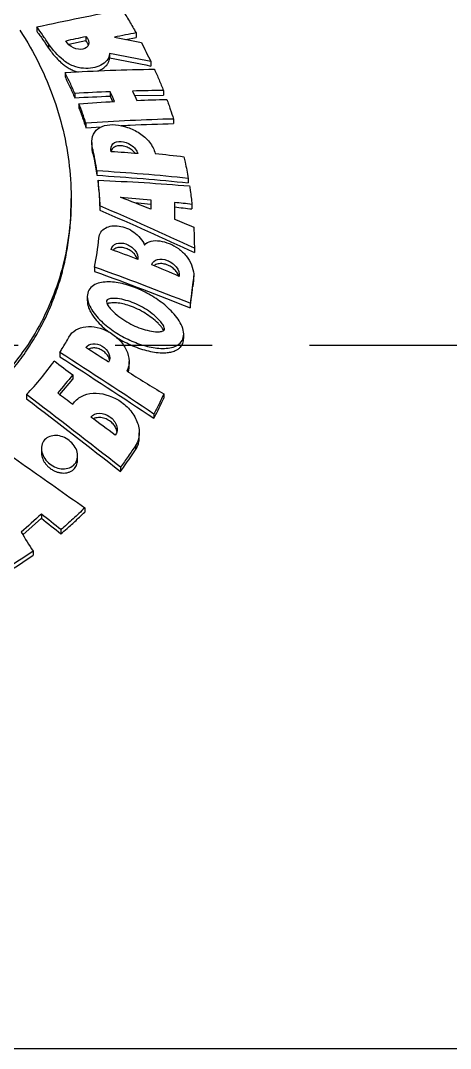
# Model space of a CAD drawing. Header units: millimetres. Extents: x 10 to 412, y 8 to 584.
# Drawn here: x 95.19 to 106.43, y 456.21 to 483.11 of the extents above; entities that cross this region are included whole.
import ezdxf

# ---------------------------------------------------------------- set-up
doc = ezdxf.new("R2010")
doc.units = ezdxf.units.MM
doc.linetypes.add('CENTERX2', pattern=[20.32, 12.7, -2.54, 2.54, -2.54])
doc.layers.add('CENTERLINE', color=4, linetype='CENTERX2')
doc.layers.add('DETAIL', color=3, linetype='Continuous')
doc.layers.add('OUTLINE', color=7, linetype='Continuous', lineweight=25)

msp = doc.modelspace()

# ---------------------------------------------------------------- linework, layer by layer
at = {"layer": 'CENTERLINE'}
msp.add_line((135.76409, 474.60517), (42.40541, 474.60517), dxfattribs=at)
at = {"layer": 'DETAIL'}
for p, q in [((98.19854, 471.98835), (98.19854, 471.87675)), ((89.08475, 456.20536), (124.73475, 456.20536))]:
    msp.add_line(p, q, dxfattribs=at)
at = {"layer": 'OUTLINE'}
for p, q in [((95.61495, 482.94035), (95.61495, 482.8277)), ((96.89684, 482.69234), (96.89684, 482.57778)), ((97.93974, 482.61636), (98.21146, 482.66934)), ((98.21146, 482.78621), (98.21146, 482.66934)), ((95.92084, 482.49545), (95.92084, 482.38233)), ((96.89684, 482.57778), (96.44922, 482.48288)), ((97.51635, 482.24936), (97.51635, 482.13365)), ((98.59759, 482.03568), (98.59759, 481.91783)), ((96.35118, 481.74745), (96.35118, 481.63362)), ((96.60684, 481.20205), (96.60684, 481.08783)), ((97.53294, 481.24557), (97.53294, 481.12976)), ((97.53294, 481.12976), (97.597, 480.98783)), ((98.17258, 481.1482), (98.92523, 481.15975)), ((98.92523, 481.27833), (98.92523, 481.15975)), ((96.71659, 480.93265), (96.71659, 480.81827)), ((99.19197, 480.5311), (99.19197, 480.41206)), ((96.89684, 480.41982), (96.89684, 480.30521)), ((96.89684, 480.30521), (97.30197, 480.32888)), ((97.04926, 479.92125), (97.04926, 479.80623)), ((97.08127, 479.73437), (97.08127, 479.61961)), ((97.18544, 479.17309), (97.18544, 479.05835)), ((97.21789, 478.92709), (97.21789, 478.81239)), ((99.57577, 478.97835), (99.57577, 478.85915)), ((96.5115, 478.33825), (96.5115, 478.45201)), ((97.2652, 478.25723), (97.2652, 478.14274)), ((98.59759, 478.29614), (98.17808, 478.33509)), ((99.67261, 478.29614), (99.67261, 478.17717)), ((99.73473, 477.03388), (99.73451, 477.0525)), ((99.73473, 477.15209), (99.73473, 477.03388)), ((99.73475, 477.15209), (99.73475, 477.17071)), ((97.12404, 476.65599), (97.12404, 476.5426)), ((99.69295, 476.26312), (99.69295, 476.14576)), ((99.71963, 476.31041), (99.71963, 476.42767)), ((96.93492, 475.88635), (96.93492, 475.77338)), ((99.62498, 475.70846), (99.62498, 475.59172)), ((99.45566, 474.7828), (99.45566, 474.89817)), ((96.21636, 474.42121), (96.21636, 474.31031)), ((98.02851, 474.07074), (98.02851, 474.18356)), ((96.55726, 473.83271), (96.55726, 473.72175)), ((96.21729, 473.3191), (96.55726, 473.72175)), ((95.34343, 473.32029), (95.34343, 473.21082)), ((98.93226, 473.33684), (98.93226, 473.22331)), ((98.67924, 472.81078), (98.67924, 472.69801)), ((98.29361, 472.20806), (98.29361, 472.32055)), ((95.73495, 471.9085), (95.73495, 471.79944)), ((96.68062, 471.60514), (96.68062, 471.71508)), ((97.79896, 471.42094), (97.79896, 471.31011)), ((96.86681, 470.35546), (96.86681, 470.24591)), ((95.2492, 469.64578), (95.73238, 470.08302)), ((95.73238, 470.19183), (95.73238, 470.08302)), ((96.24312, 469.7836), (96.24312, 469.67461)), ((95.51468, 469.22093), (95.51468, 469.11234))]:
    msp.add_line(p, q, dxfattribs=at)
for points in [[(95.61495, 482.94035), (96.36928, 483.1085), (97.11372, 483.26043), (97.84788, 483.3955)], [(96.37573, 482.58107), (96.55, 482.61909), (96.7237, 482.65618), (96.89684, 482.69234)], [(98.21146, 482.78621), (98.02436, 482.75043), (97.8365, 482.71345), (97.64791, 482.6753)], [(97.64791, 482.6753), (97.88299, 482.62972), (98.11656, 482.58254), (98.34855, 482.5338)], [(98.34855, 482.5338), (98.43157, 482.36848), (98.51459, 482.20241), (98.5976, 482.03568)], [(98.5976, 482.03568), (98.24077, 482.11054), (97.88037, 482.18178), (97.51634, 482.24936)], [(97.51634, 482.13364), (97.88043, 482.06539), (98.24083, 481.99343), (98.5976, 481.91782)], [(96.35118, 481.74745), (97.14482, 481.79566), (97.9246, 481.82552), (98.68978, 481.83601)], [(97.53294, 481.24557), (97.22637, 481.23395), (96.91766, 481.21943), (96.60684, 481.20205)], [(96.60684, 481.08783), (96.91769, 481.1047), (97.2264, 481.1187), (97.53294, 481.12976)], [(97.64791, 480.99102), (97.60959, 481.07605), (97.57127, 481.1609), (97.53294, 481.24557)], [(98.92523, 481.27834), (98.65794, 481.27602), (98.38877, 481.27132), (98.11774, 481.26428)], [(98.11774, 481.26428), (98.15639, 481.18261), (98.19505, 481.1008), (98.2337, 481.01884)], [(98.2337, 481.01884), (98.49572, 481.02969), (98.756, 481.03831), (99.01452, 481.04467)], [(96.71659, 480.93265), (97.02918, 480.95506), (97.33963, 480.97454), (97.64791, 480.99102)], [(99.19197, 480.5311), (98.44116, 480.51292), (97.67596, 480.47561), (96.89684, 480.41982)], [(98.2565, 479.62628), (98.02583, 479.64434), (97.79386, 479.66093), (97.56066, 479.67606)], [(98.70844, 479.63056), (98.9613, 479.60357), (99.21257, 479.57483), (99.46216, 479.54436)], [(99.57577, 478.97835), (98.79413, 479.06039), (97.99736, 479.12531), (97.18544, 479.17309)], [(97.18544, 479.05835), (97.99755, 479.00921), (98.79432, 478.9428), (99.57577, 478.85914)], [(97.21789, 478.92708), (98.02985, 478.89547), (98.82672, 478.84636), (99.6085, 478.77977)], [(97.80014, 478.48568), (98.06756, 478.46328), (98.33338, 478.43906), (98.5976, 478.41303)], [(98.5976, 478.16793), (98.33314, 478.27501), (98.06732, 478.38096), (97.80014, 478.48568)], [(98.5976, 478.41303), (98.5976, 478.33149), (98.5976, 478.24979), (98.5976, 478.16793)], [(99.67261, 478.29614), (99.52191, 478.31409), (99.37064, 478.33144), (99.2188, 478.34819)], [(99.2188, 478.34819), (99.2188, 478.2037), (99.2188, 478.05874), (99.2188, 477.9133)], [(99.73473, 477.15209), (98.92316, 477.53019), (98.10074, 477.8992), (97.2652, 478.25722)], [(97.2652, 478.14275), (98.10084, 477.78348), (98.92325, 477.41322), (99.73473, 477.03388)], [(99.2188, 478.23012), (99.37064, 478.21308), (99.52192, 478.19543), (99.67261, 478.17717)], [(99.2188, 477.9133), (99.38665, 477.84366), (99.55396, 477.77359), (99.72073, 477.70309)], [(97.12404, 476.656), (97.17552, 476.90447), (97.2132, 477.15666), (97.23701, 477.412)], [(98.2565, 476.85659), (98.02545, 476.94463), (97.79351, 477.0319), (97.56066, 477.11833)], [(99.62498, 475.70846), (98.80199, 476.03374), (97.96885, 476.35004), (97.12404, 476.656)], [(97.12404, 476.54261), (97.96893, 476.23555), (98.80207, 475.91814), (99.62498, 475.59173)], [(99.34151, 476.41373), (99.1014, 476.51608), (98.86034, 476.61766), (98.61833, 476.71844)], [(98.67924, 472.81078), (97.86352, 473.35251), (97.04322, 473.88994), (96.21636, 474.4212)], [(96.21636, 474.3103), (97.04322, 473.77838), (97.86351, 473.24033), (98.67924, 472.69801)], [(97.49046, 474.16777), (97.29294, 474.29536), (97.09508, 474.42263), (96.89684, 474.54954)], [(95.34343, 473.32029), (95.61381, 473.59814), (95.85609, 473.89287), (96.07003, 474.20125)], [(96.07003, 474.20125), (96.23266, 474.07864), (96.39507, 473.95579), (96.55726, 473.83271)], [(96.55726, 473.83271), (96.42519, 473.67782), (96.29275, 473.52076), (96.15992, 473.36145)], [(97.96585, 473.93273), (98.28889, 473.7349), (98.611, 473.53623), (98.93226, 473.33684)], [(97.79896, 471.42094), (96.98458, 472.05834), (96.16673, 472.69215), (95.34343, 473.32029)], [(96.15992, 473.36145), (96.2925, 473.26383), (96.42495, 473.16608), (96.55726, 473.0682)], [(95.34343, 473.21082), (96.1668, 472.58211), (96.98464, 471.94786), (97.79896, 471.31011)], [(97.66494, 472.25734), (97.4524, 472.41587), (97.23957, 472.57412), (97.02643, 472.73205)], [(95.73238, 470.19182), (95.55726, 470.03562), (95.38177, 469.87674), (95.2059, 469.71508)], [(96.24312, 469.7836), (96.07302, 469.91982), (95.90277, 470.0559), (95.73238, 470.19182)], [(95.73238, 470.08302), (95.90277, 469.94703), (96.07302, 469.81089), (96.24312, 469.67461)], [(95.2059, 469.71508), (95.30893, 469.55053), (95.41186, 469.38581), (95.51468, 469.22093)], [(95.51468, 469.22093), (95.28218, 469.05707), (95.04043, 468.9008), (94.78978, 468.75336)], [(94.78978, 468.64497), (95.04044, 468.79237), (95.28219, 468.94858), (95.51468, 469.11234)]]:
    msp.add_open_spline(points, degree=3, dxfattribs=at)
for points, knots in [([(97.84788, 483.3955), (97.87996, 483.34514), (97.91162, 483.2946), (97.94287, 483.2439), (97.97412, 483.19319), (98.00496, 483.14233), (98.03539, 483.09131), (98.09569, 482.99019), (98.15439, 482.88846), (98.21146, 482.78621)], [0, 0, 0, 0, 0.000195596301, 0.000195596301, 0.000195596301, 0.000391192512, 0.000391192512, 0.000391192512, 0.000778892533, 0.000778892533, 0.000778892533, 0.000778892533]), ([(95.92084, 482.49546), (95.89652, 482.53327), (95.87189, 482.57096), (95.84692, 482.6085), (95.82196, 482.64604), (95.79667, 482.68345), (95.77105, 482.7207), (95.7203, 482.79452), (95.66826, 482.86776), (95.61495, 482.94035)], [0, 0, 0, 0, 0.000149390258, 0.000149390258, 0.000149390258, 0.000298780596, 0.000298780596, 0.000298780596, 0.000594803465, 0.000594803465, 0.000594803465, 0.000594803465]), ([(95.17075, 482.85392), (95.55172, 482.27386), (95.84382, 481.67027), (96.16823, 480.74515), (96.25737, 480.43208), (96.39608, 479.80545), (96.44532, 479.49426), (96.50572, 478.87614), (96.51687, 478.56921), (96.5014, 477.95939), (96.47459, 477.65533), (96.33663, 476.75667), (96.17086, 476.18391), (95.80836, 475.36024), (95.66834, 475.09166), (95.34628, 474.56691), (95.16547, 474.31317), (94.76762, 473.83086), (94.54991, 473.60114), (94.07359, 473.16686), (93.81319, 472.9622), (93.25395, 472.57999), (92.95687, 472.4038), (92.48272, 472.16485), (92.31989, 472.08944), (91.98401, 471.94794), (91.81005, 471.88156), (91.28189, 471.70133), (90.91976, 471.60526), (90.36103, 471.49965), (90.17218, 471.47089), (89.78905, 471.42696), (89.5935, 471.41178), (89.00948, 471.38842), (88.62363, 471.40184), (87.85867, 471.48437), (87.47579, 471.55474), (86.74338, 471.74428), (86.39213, 471.863), (85.71735, 472.14326), (85.39485, 472.3049), (84.79571, 472.6556), (84.51615, 472.84555), (83.99327, 473.25295), (83.75221, 473.47197), (83.31314, 473.93041), (83.11391, 474.17082), (82.75301, 474.67237), (82.59088, 474.93441), (82.16248, 475.74575), (81.958, 476.30931), (81.76171, 477.19034), (81.71486, 477.49165), (81.66007, 478.09765), (81.65186, 478.40239), (81.68366, 479.32231), (81.77959, 479.94485), (82.13423, 481.1986), (82.38795, 481.81431), (82.7275, 482.41076)], [0, 0, 0, 0, 0.0625, 0.0625, 0.09375, 0.09375, 0.125, 0.125, 0.15625, 0.15625, 0.1875, 0.1875, 0.25, 0.25, 0.28125, 0.28125, 0.3125, 0.3125, 0.34375, 0.34375, 0.375, 0.375, 0.40625, 0.40625, 0.421875, 0.421875, 0.4375, 0.4375, 0.46875, 0.46875, 0.484375, 0.484375, 0.5, 0.5, 0.53125, 0.53125, 0.5625, 0.5625, 0.59375, 0.59375, 0.625, 0.625, 0.65625, 0.65625, 0.6875, 0.6875, 0.71875, 0.71875, 0.75, 0.75, 0.8125, 0.8125, 0.84375, 0.84375, 0.875, 0.875, 0.9375, 0.9375, 1, 1, 1, 1]), ([(95.61495, 482.8277), (95.64186, 482.79103), (95.66843, 482.75418), (95.69469, 482.71719), (95.72094, 482.68019), (95.74687, 482.64304), (95.77247, 482.60574), (95.8232, 482.53184), (95.87266, 482.45734), (95.92084, 482.38233)], [0, 0, 0, 0, 0.000149390426, 0.000149390426, 0.000149390426, 0.000298780763, 0.000298780763, 0.000298780763, 0.000594820245, 0.000594820245, 0.000594820245, 0.000594820245]), ([(96.89684, 482.69234), (96.95932, 482.62375), (96.98467, 482.54135), (96.94887, 482.41566), (96.89261, 482.37399), (96.74767, 482.34517), (96.65746, 482.35746), (96.48763, 482.43699), (96.4101, 482.50616), (96.37573, 482.58107)], [0, 0, 0, 0, 0.25, 0.25, 0.5, 0.5, 0.75, 0.75, 1, 1, 1, 1]), ([(97.51634, 482.24936), (97.51522, 482.17522), (97.48748, 482.11262), (97.4043, 482.01029), (97.34832, 481.96963), (97.15933, 481.87586), (97.00273, 481.8463), (96.74476, 481.86612), (96.65311, 481.88429), (96.47155, 481.95571), (96.38481, 482.00998), (96.15254, 482.197), (96.03326, 482.34724), (95.92084, 482.49546)], [0, 0, 0, 0, 0.125, 0.125, 0.25, 0.25, 0.5, 0.5, 0.625, 0.625, 0.75, 0.75, 1, 1, 1, 1]), ([(95.92084, 482.38233), (95.95319, 482.34002), (96.01789, 482.25538), (96.12332, 482.13102), (96.2286, 482.02412), (96.33193, 481.93698), (96.43029, 481.86861), (96.53621, 481.81462), (96.63007, 481.77923), (96.68618, 481.7688), (96.70646, 481.76504)], [0, 0, 0, 0, 0.16186544, 0.32375821, 0.48486695, 0.59700102, 0.70893772, 0.82231347, 0.93577751, 1, 1, 1, 1]), ([(96.96158, 482.47018), (96.96146, 482.47114), (96.95835, 482.49643), (96.93262, 482.5351), (96.90495, 482.56811), (96.89684, 482.57778)], [0, 0, 0, 0, 0.02721445, 0.71496268, 1, 1, 1, 1]), ([(97.20411, 481.78968), (97.20554, 481.79004), (97.25768, 481.80295), (97.34351, 481.85114), (97.43491, 481.92484), (97.48608, 482.00257), (97.51108, 482.06613), (97.51471, 482.11273), (97.51635, 482.13365)], [0, 0, 0, 0, 0.00809661, 0.29466994, 0.58047518, 0.72970238, 0.87870717, 1, 1, 1, 1]), ([(96.60684, 481.20205), (96.5872, 481.24804), (96.56711, 481.29396), (96.54658, 481.33979), (96.52606, 481.38562), (96.50509, 481.43137), (96.48369, 481.47703), (96.44125, 481.56756), (96.39707, 481.65773), (96.35118, 481.74745)], [0, 0, 0, 0, 0.000172262374, 0.000172262374, 0.000172262374, 0.000344524828, 0.000344524828, 0.000344524828, 0.000686163717, 0.000686163717, 0.000686163717, 0.000686163717]), ([(96.35118, 481.63362), (96.37433, 481.58835), (96.39703, 481.54296), (96.4193, 481.49746), (96.44156, 481.45197), (96.46339, 481.40637), (96.48478, 481.36068), (96.52719, 481.27007), (96.56788, 481.17909), (96.60684, 481.08783)], [0, 0, 0, 0, 0.000172262536, 0.000172262536, 0.000172262536, 0.000344524997, 0.000344524997, 0.000344524997, 0.00068615631, 0.00068615631, 0.00068615631, 0.00068615631]), ([(98.68978, 481.83601), (98.71074, 481.78955), (98.73138, 481.74304), (98.7517, 481.69648), (98.77202, 481.64992), (98.79202, 481.60331), (98.81171, 481.55667), (98.8508, 481.46404), (98.88864, 481.37124), (98.92523, 481.27834)], [0, 0, 0, 0, 0.000172132831, 0.000172132831, 0.000172132831, 0.000344265652, 0.000344265652, 0.000344265652, 0.000686096951, 0.000686096951, 0.000686096951, 0.000686096951]), ([(99.01452, 481.04467), (99.03041, 481.00182), (99.04602, 480.95894), (99.06138, 480.91605), (99.07673, 480.87316), (99.09182, 480.83026), (99.10664, 480.78734), (99.13613, 480.70196), (99.16457, 480.61653), (99.19197, 480.5311)], [0, 0, 0, 0, 0.000157400655, 0.000157400655, 0.000157400655, 0.000314801293, 0.000314801293, 0.000314801293, 0.000627992982, 0.000627992982, 0.000627992982, 0.000627992982]), ([(96.89684, 480.41982), (96.88327, 480.46279), (96.86933, 480.50574), (96.85502, 480.54865), (96.84071, 480.59157), (96.82602, 480.63446), (96.81096, 480.67731), (96.78099, 480.76258), (96.74953, 480.84772), (96.71659, 480.93265)], [0, 0, 0, 0, 0.000158962755, 0.000158962755, 0.000158962755, 0.000317925559, 0.000317925559, 0.000317925559, 0.000634278659, 0.000634278659, 0.000634278659, 0.000634278659]), ([(96.71659, 480.81827), (96.73314, 480.77557), (96.74932, 480.73281), (96.76512, 480.69002), (96.78093, 480.64722), (96.79636, 480.60439), (96.81141, 480.56152), (96.84137, 480.47621), (96.86985, 480.39075), (96.89684, 480.30521)], [0, 0, 0, 0, 0.000158962869, 0.000158962869, 0.000158962869, 0.000317925686, 0.000317925686, 0.000317925686, 0.00063426349, 0.00063426349, 0.00063426349, 0.00063426349]), ([(97.08127, 479.73437), (97.04721, 479.83392), (97.0418, 479.92945), (97.07371, 480.10071), (97.11168, 480.17671), (97.22415, 480.29536), (97.30032, 480.33741), (97.47646, 480.38349), (97.57391, 480.38899), (97.77774, 480.37202), (97.88347, 480.34946), (98.0945, 480.27718), (98.2004, 480.22719), (98.3992, 480.0968), (98.49239, 480.01504), (98.63562, 479.831), (98.68462, 479.72941), (98.70844, 479.63056)], [0, 0, 0, 0, 0.125, 0.125, 0.25, 0.25, 0.375, 0.375, 0.5, 0.5, 0.625, 0.625, 0.75, 0.75, 0.875, 0.875, 1, 1, 1, 1]), ([(97.81026, 480.35858), (97.89183, 480.36351), (98.36033, 480.39182), (98.8158, 480.4029), (99.19197, 480.41206)], [0, 0, 0, 0, 0.17409111, 1, 1, 1, 1]), ([(97.05206, 479.80631), (97.0518, 479.78085), (97.05119, 479.72089), (97.07028, 479.65661), (97.08127, 479.61961)], [0, 0, 0, 0, 0.42451789, 1, 1, 1, 1]), ([(97.18544, 479.17309), (97.1716, 479.26638), (97.15601, 479.35982), (97.13866, 479.45333), (97.12998, 479.50013), (97.12086, 479.54696), (97.1113, 479.59379), (97.10173, 479.64064), (97.09172, 479.6875), (97.08127, 479.73437)], [0, 0, 0, 0, 0.000345625484, 0.000345625484, 0.000345625484, 0.000518583943, 0.000518583943, 0.000518583943, 0.000691587684, 0.000691587684, 0.000691587684, 0.000691587684]), ([(97.56066, 479.67606), (97.53539, 479.75989), (97.55565, 479.83578), (97.65548, 479.93142), (97.73264, 479.95293), (97.90413, 479.94134), (97.99767, 479.90855), (98.16273, 479.79355), (98.23118, 479.71042), (98.2565, 479.62628)], [0, 0, 0, 0, 0.25, 0.25, 0.5, 0.5, 0.75, 0.75, 1, 1, 1, 1]), ([(98.18711, 479.63124), (98.17415, 479.64797), (98.1386, 479.69388), (98.0546, 479.75541), (97.94311, 479.8102), (97.84027, 479.83241), (97.75808, 479.83245), (97.69867, 479.82176), (97.64532, 479.80008), (97.60299, 479.76829), (97.57276, 479.73134), (97.56323, 479.70265), (97.559, 479.68991)], [0, 0, 0, 0, 0.0729327, 0.200080217, 0.34247966, 0.502945889, 0.589407518, 0.678311026, 0.765560372, 0.855767269, 0.935935058, 1, 1, 1, 1]), ([(97.08127, 479.61961), (97.09171, 479.57282), (97.1017, 479.52603), (97.11125, 479.47925), (97.12559, 479.40903), (97.13894, 479.33883), (97.1513, 479.26869), (97.16367, 479.19852), (97.17505, 479.12839), (97.18544, 479.05835)], [0, 0, 0, 0, 0.000172742737, 0.000172742737, 0.000172742737, 0.00043211952, 0.00043211952, 0.00043211952, 0.000691648263, 0.000691648263, 0.000691648263, 0.000691648263]), ([(99.46216, 479.54436), (99.4729, 479.4971), (99.48332, 479.44987), (99.49342, 479.40266), (99.50858, 479.33181), (99.52303, 479.26103), (99.53675, 479.19032), (99.55048, 479.11958), (99.56348, 479.04892), (99.57577, 478.97835)], [0, 0, 0, 0, 0.000173823619, 0.000173823619, 0.000173823619, 0.000434715334, 0.000434715334, 0.000434715334, 0.000695692572, 0.000695692572, 0.000695692572, 0.000695692572]), ([(97.2652, 478.25722), (97.26239, 478.36808), (97.25706, 478.47935), (97.24918, 478.59093), (97.24524, 478.64679), (97.24066, 478.70274), (97.23545, 478.75876), (97.23024, 478.81479), (97.22438, 478.87091), (97.21789, 478.92708)], [0, 0, 0, 0, 0.000416724735, 0.000416724735, 0.000416724735, 0.000625333144, 0.000625333144, 0.000625333144, 0.000834018088, 0.000834018088, 0.000834018088, 0.000834018088]), ([(97.21789, 478.81239), (97.22437, 478.75632), (97.23021, 478.70032), (97.23542, 478.6444), (97.24324, 478.56045), (97.24963, 478.47666), (97.25459, 478.39308), (97.25956, 478.30943), (97.26309, 478.22597), (97.2652, 478.14275)], [0, 0, 0, 0, 0.000208343923, 0.000208343923, 0.000208343923, 0.000521125006, 0.000521125006, 0.000521125006, 0.000834162544, 0.000834162544, 0.000834162544, 0.000834162544]), ([(99.6085, 478.77977), (99.61478, 478.73934), (99.62083, 478.69895), (99.62664, 478.65859), (99.63536, 478.59803), (99.64355, 478.53755), (99.65121, 478.47715), (99.65888, 478.41673), (99.66601, 478.35639), (99.67261, 478.29614)], [0, 0, 0, 0, 0.00014984332, 0.00014984332, 0.00014984332, 0.00037466268, 0.00037466268, 0.00037466268, 0.000599534549, 0.000599534549, 0.000599534549, 0.000599534549]), ([(81.66186, 478.3387), (81.66309, 478.18902), (81.66587, 477.85133), (81.72108, 477.33481), (81.81488, 476.80767), (81.94515, 476.30847), (82.10582, 475.83596), (82.30191, 475.37435), (82.53317, 474.92596), (82.79952, 474.4933), (83.08955, 474.09393), (83.39917, 473.72832), (83.72404, 473.39513), (84.07729, 473.07934), (84.45829, 472.78256), (84.83968, 472.52447), (85.21593, 472.30125), (85.58128, 472.10937), (85.96335, 471.93336), (86.36033, 471.77529), (86.77176, 471.63663), (87.19735, 471.51977), (87.63537, 471.42564), (88.08233, 471.35526), (88.53454, 471.30984), (89.00584, 471.28988), (89.49436, 471.30025), (89.99691, 471.34296), (90.49286, 471.41641), (90.97562, 471.51917), (91.44229, 471.64997), (91.89163, 471.80543), (92.32374, 471.98378), (92.75097, 472.19012), (93.16916, 472.42397), (93.57535, 472.68538), (93.95522, 472.96603), (94.33125, 473.28459), (94.69726, 473.64567), (95.04683, 474.05094), (95.3591, 474.47691), (95.63363, 474.92015), (95.87139, 475.38019), (96.07211, 475.85596), (96.2361, 476.34676), (96.36292, 476.84891), (96.45137, 477.36036), (96.50327, 477.85675), (96.50783, 478.18529), (96.50996, 478.33828)], [0, 0, 0, 0, 0.02129146, 0.04803537, 0.07470148, 0.09876472, 0.12291707, 0.14710674, 0.17128719, 0.19541755, 0.21946611, 0.24069925, 0.2620011, 0.28331437, 0.30459368, 0.32580774, 0.34278382, 0.35981642, 0.37686094, 0.39387966, 0.41084389, 0.42791331, 0.44505781, 0.46222357, 0.47935976, 0.49642218, 0.51534848, 0.5343448, 0.5533445, 0.5722755, 0.59091071, 0.60960105, 0.62829842, 0.64694329, 0.66756258, 0.68823421, 0.7089172, 0.72955217, 0.7541985, 0.77892452, 0.80368954, 0.82843798, 0.85310324, 0.87808274, 0.90312674, 0.92819494, 0.95324351, 0.978227, 1, 1, 1, 1]), ([(97.23701, 477.412), (97.24809, 477.53083), (97.31423, 477.62404), (97.50709, 477.73358), (97.63204, 477.75074), (97.89565, 477.7121), (98.0331, 477.65669), (98.2765, 477.48214), (98.38028, 477.3622), (98.43326, 477.23326)], [0, 0, 0, 0, 0.25, 0.25, 0.5, 0.5, 0.75, 0.75, 1, 1, 1, 1]), ([(99.72073, 477.70309), (99.72315, 477.65694), (99.72525, 477.61086), (99.72705, 477.56483), (99.72974, 477.49577), (99.73172, 477.42685), (99.733, 477.35807), (99.73428, 477.28927), (99.73486, 477.2206), (99.73473, 477.15209)], [0, 0, 0, 0, 0.000173946373, 0.000173946373, 0.000173946373, 0.000434945448, 0.000434945448, 0.000434945448, 0.000696021227, 0.000696021227, 0.000696021227, 0.000696021227]), ([(97.56066, 477.11833), (97.57411, 477.19338), (97.62762, 477.24696), (97.76912, 477.29533), (97.858, 477.29129), (98.03083, 477.2311), (98.11807, 477.17289), (98.23887, 477.02345), (98.26995, 476.93136), (98.2565, 476.85659)], [0, 0, 0, 0, 0.25, 0.25, 0.5, 0.5, 0.75, 0.75, 1, 1, 1, 1]), ([(98.43326, 477.23326), (98.47363, 477.2869), (98.53459, 477.32042), (98.67507, 477.35296), (98.75433, 477.35257), (98.9952, 477.31675), (99.1679, 477.2482), (99.39386, 477.08542), (99.46367, 477.01886), (99.57863, 476.87403), (99.62518, 476.79459), (99.72438, 476.55519), (99.73966, 476.39277), (99.69295, 476.26312)], [0, 0, 0, 0, 0.125, 0.125, 0.25, 0.25, 0.5, 0.5, 0.625, 0.625, 0.75, 0.75, 1, 1, 1, 1]), ([(98.24244, 476.86188), (98.23693, 476.87985), (98.22229, 476.92761), (98.16596, 477.00284), (98.08187, 477.07936), (97.9744, 477.13996), (97.87411, 477.16848), (97.79194, 477.17385), (97.73139, 477.16756), (97.67619, 477.14978), (97.63489, 477.12708), (97.61638, 477.10659), (97.61017, 477.09971)], [0, 0, 0, 0, 0.07178788, 0.19082792, 0.31709732, 0.45715468, 0.61375576, 0.69765577, 0.78393351, 0.86845096, 0.95581292, 1, 1, 1, 1]), ([(98.61833, 476.71844), (98.6414, 476.78913), (98.70072, 476.83551), (98.84841, 476.87231), (98.93757, 476.86346), (99.11093, 476.7962), (99.19701, 476.73657), (99.32014, 476.58277), (99.35256, 476.49016), (99.34151, 476.41373)], [0, 0, 0, 0, 0.25, 0.25, 0.5, 0.5, 0.75, 0.75, 1, 1, 1, 1]), ([(99.32378, 476.4212), (99.31757, 476.44005), (99.30118, 476.48982), (99.24155, 476.56808), (99.15332, 476.64809), (99.0404, 476.71227), (98.93485, 476.74286), (98.84804, 476.74895), (98.78453, 476.742), (98.7266, 476.72435), (98.6959, 476.70281), (98.68071, 476.69215)], [0, 0, 0, 0, 0.07447819, 0.19671142, 0.32769758, 0.47468174, 0.64074239, 0.73021084, 0.8222295, 0.91203644, 1, 1, 1, 1]), ([(99.43299, 474.77252), (99.41178, 474.71865), (99.37684, 474.67487), (99.28871, 474.60558), (99.23701, 474.5808), (99.06602, 474.5275), (98.93804, 474.52137), (98.67388, 474.54226), (98.5398, 474.56953), (98.26865, 474.64943), (98.13275, 474.70214), (97.86794, 474.8284), (97.73657, 474.90319), (97.48777, 475.07316), (97.36891, 475.16881), (97.15477, 475.38579), (97.05952, 475.50709), (96.96762, 475.70162), (96.94581, 475.76915), (96.93037, 475.89925), (96.93698, 475.96177), (96.98015, 476.07075), (97.01621, 476.11642), (97.106, 476.18766), (97.15871, 476.21328), (97.33199, 476.26822), (97.46141, 476.27461), (97.72639, 476.25326), (97.86046, 476.22533), (98.13094, 476.14357), (98.26547, 476.08992), (98.52689, 475.9622), (98.65547, 475.88741), (98.90356, 475.71467), (99.02055, 475.61893), (99.18075, 475.45495), (99.23058, 475.39774), (99.32003, 475.27765), (99.36013, 475.21389), (99.42183, 475.08443), (99.444, 475.01703), (99.46024, 474.88832), (99.45421, 474.8264), (99.43299, 474.77252)], [0, 0, 0, 0, 0.03125, 0.03125, 0.0625, 0.0625, 0.125, 0.125, 0.1875, 0.1875, 0.25, 0.25, 0.3125, 0.3125, 0.375, 0.375, 0.4375, 0.4375, 0.46875, 0.46875, 0.5, 0.5, 0.53125, 0.53125, 0.5625, 0.5625, 0.625, 0.625, 0.6875, 0.6875, 0.75, 0.75, 0.8125, 0.8125, 0.875, 0.875, 0.90625, 0.90625, 0.9375, 0.9375, 0.96875, 0.96875, 1, 1, 1, 1]), ([(99.69295, 476.26312), (99.6843, 476.17007), (99.67431, 476.07733), (99.66299, 475.98491), (99.65732, 475.93868), (99.65132, 475.89252), (99.64499, 475.84645), (99.63865, 475.80037), (99.63198, 475.75437), (99.62498, 475.70846)], [0, 0, 0, 0, 0.000361639024, 0.000361639024, 0.000361639024, 0.000542536472, 0.000542536472, 0.000542536472, 0.000723457793, 0.000723457793, 0.000723457793, 0.000723457793]), ([(99.69295, 476.14576), (99.70251, 476.17723), (99.71819, 476.22883), (99.71761, 476.28753), (99.71738, 476.31044)], [0, 0, 0, 0, 0.60963637, 1, 1, 1, 1]), ([(99.62498, 475.59173), (99.63898, 475.68339), (99.65164, 475.7754), (99.66297, 475.86771), (99.66863, 475.91389), (99.67397, 475.96015), (99.67896, 476.00649), (99.68396, 476.05284), (99.68862, 476.09926), (99.69295, 476.14577)], [0, 0, 0, 0, 0.000361737924, 0.000361737924, 0.000361737924, 0.00054268467, 0.00054268467, 0.00054268467, 0.000723655504, 0.000723655504, 0.000723655504, 0.000723655504]), ([(96.93666, 475.77341), (96.93646, 475.75817), (96.93595, 475.71841), (96.95011, 475.65091), (96.97968, 475.55951), (97.03135, 475.45508), (97.11999, 475.32095), (97.24435, 475.17731), (97.38078, 475.04819), (97.47272, 474.97946), (97.507, 474.95384)], [0, 0, 0, 0, 0.05152635, 0.13445146, 0.21743635, 0.34693041, 0.47665468, 0.67813012, 0.88000383, 1, 1, 1, 1]), ([(98.95314, 475.01845), (98.94738, 475.00376), (98.93397, 474.99507), (98.90509, 474.98253), (98.88953, 474.97779), (98.84194, 474.96659), (98.80843, 474.96315), (98.70387, 474.96195), (98.63125, 474.97292), (98.41318, 475.01924), (98.26542, 475.07), (97.98064, 475.20698), (97.84076, 475.29608), (97.64996, 475.45233), (97.58815, 475.50874), (97.50961, 475.60292), (97.48586, 475.63655), (97.45728, 475.68901), (97.44889, 475.70681), (97.43588, 475.74269), (97.43113, 475.76177), (97.44229, 475.7917), (97.45517, 475.80168), (97.48429, 475.81516), (97.49984, 475.82022), (97.54822, 475.8325), (97.58262, 475.83646), (97.68778, 475.83876), (97.76196, 475.82806), (97.98141, 475.78217), (98.13009, 475.7307), (98.4154, 475.59137), (98.55292, 475.50237), (98.74359, 475.34385), (98.80468, 475.28723), (98.88254, 475.1924), (98.90611, 475.15853), (98.93441, 475.10574), (98.94267, 475.08791), (98.95537, 475.05181), (98.9589, 475.03314), (98.95314, 475.01845)], [0, 0, 0, 0, 0.015625, 0.015625, 0.03125, 0.03125, 0.0625, 0.0625, 0.125, 0.125, 0.25, 0.25, 0.375, 0.375, 0.4375, 0.4375, 0.46875, 0.46875, 0.484375, 0.484375, 0.5, 0.5, 0.515625, 0.515625, 0.53125, 0.53125, 0.5625, 0.5625, 0.625, 0.625, 0.75, 0.75, 0.875, 0.875, 0.9375, 0.9375, 0.96875, 0.96875, 0.984375, 0.984375, 1, 1, 1, 1]), ([(98.92825, 474.99503), (98.92057, 475.01184), (98.90067, 475.05538), (98.84914, 475.11961), (98.75879, 475.21661), (98.62657, 475.32973), (98.44587, 475.45498), (98.248, 475.56323), (98.05089, 475.64204), (97.86702, 475.69533), (97.72656, 475.71991), (97.61654, 475.72564), (97.53869, 475.71724), (97.48423, 475.70546), (97.46174, 475.69035), (97.45891, 475.68845)], [0, 0, 0, 0, 0.032177167, 0.083311177, 0.134587666, 0.250887408, 0.367400039, 0.498161568, 0.62898798, 0.732961485, 0.836783949, 0.888828583, 0.940787906, 0.992534588, 1, 1, 1, 1]), ([(96.45493, 474.82603), (96.54087, 474.98198), (96.70654, 475.07485), (97.08584, 475.11737), (97.30251, 475.06817), (97.59122, 474.90722), (97.68352, 474.83781), (97.84053, 474.67843), (97.90762, 474.58575), (98.00001, 474.3935), (98.02631, 474.29187), (98.03044, 474.09967), (98.00873, 474.00976), (97.96585, 473.93273)], [0, 0, 0, 0, 0.25, 0.25, 0.5, 0.5, 0.625, 0.625, 0.75, 0.75, 0.875, 0.875, 1, 1, 1, 1]), ([(96.21636, 474.4212), (96.2375, 474.45437), (96.25832, 474.48767), (96.27883, 474.52112), (96.3096, 474.57131), (96.33966, 474.62182), (96.369, 474.67263), (96.39836, 474.72346), (96.427, 474.7746), (96.45493, 474.82603)], [0, 0, 0, 0, 0.000149794671, 0.000149794671, 0.000149794671, 0.000374589434, 0.000374589434, 0.000374589434, 0.000599483153, 0.000599483153, 0.000599483153, 0.000599483153]), ([(96.89684, 474.54954), (96.93477, 474.61017), (97.0039, 474.64466), (97.15968, 474.65603), (97.24762, 474.63314), (97.40109, 474.54068), (97.46858, 474.46849), (97.53413, 474.31093), (97.53006, 474.22691), (97.49046, 474.16777)], [0, 0, 0, 0, 0.25, 0.25, 0.5, 0.5, 0.75, 0.75, 1, 1, 1, 1]), ([(97.6715, 474.83821), (97.70441, 474.81644), (97.79943, 474.75359), (97.96655, 474.66588), (98.16964, 474.57407), (98.37801, 474.50018), (98.58628, 474.44607), (98.79175, 474.41419), (98.97044, 474.4099), (99.1197, 474.4288), (99.22802, 474.46136), (99.31252, 474.50709), (99.38474, 474.56556), (99.41537, 474.62358), (99.43299, 474.65698)], [0, 0, 0, 0, 0.0539321, 0.1556988, 0.2613351, 0.3672259, 0.4727938, 0.57804947, 0.68316975, 0.75590384, 0.82851791, 0.87965271, 0.93071683, 1, 1, 1, 1]), ([(99.43299, 474.65698), (99.44126, 474.68156), (99.45447, 474.72086), (99.45376, 474.76595), (99.4535, 474.78284)], [0, 0, 0, 0, 0.62535466, 1, 1, 1, 1]), ([(97.51441, 474.23175), (97.50712, 474.25652), (97.49099, 474.31134), (97.43181, 474.39158), (97.34796, 474.46498), (97.242, 474.51964), (97.12463, 474.54475), (97.0291, 474.53541), (96.98196, 474.51206), (96.9668, 474.50455)], [0, 0, 0, 0, 0.1130085, 0.25001914, 0.39677186, 0.55767985, 0.73240961, 0.91393732, 1, 1, 1, 1]), ([(98.004, 473.9092), (98.00429, 473.90988), (98.01765, 473.94093), (98.02695, 473.99531), (98.02625, 474.05097), (98.026, 474.07075)], [0, 0, 0, 0, 0.0141703, 0.64948352, 1, 1, 1, 1]), ([(96.55726, 473.0682), (96.61256, 473.1546), (96.68886, 473.22244), (96.86999, 473.31836), (96.9744, 473.34583), (97.30228, 473.3674), (97.54555, 473.3), (97.86005, 473.10314), (97.95872, 473.02015), (98.12269, 472.8328), (98.1903, 472.72553), (98.27786, 472.50511), (98.29864, 472.3902), (98.28647, 472.17355), (98.25411, 472.07349), (98.19854, 471.98836)], [0, 0, 0, 0, 0.125, 0.125, 0.25, 0.25, 0.5, 0.5, 0.625, 0.625, 0.75, 0.75, 0.875, 0.875, 1, 1, 1, 1]), ([(98.93226, 473.33684), (98.89302, 473.24832), (98.85232, 473.16022), (98.81016, 473.07257), (98.78907, 473.02871), (98.76762, 472.98497), (98.7458, 472.94134), (98.72398, 472.89771), (98.70179, 472.85418), (98.67924, 472.81078)], [0, 0, 0, 0, 0.000374784866, 0.000374784866, 0.000374784866, 0.000562270754, 0.000562270754, 0.000562270754, 0.000749785873, 0.000749785873, 0.000749785873, 0.000749785873]), ([(98.67924, 472.69801), (98.70177, 472.74132), (98.72394, 472.78475), (98.74575, 472.82828), (98.77847, 472.89361), (98.81037, 472.9592), (98.84145, 473.02503), (98.87254, 473.09088), (98.90281, 473.15698), (98.93226, 473.22331)], [0, 0, 0, 0, 0.000187450618, 0.000187450618, 0.000187450618, 0.000468727606, 0.000468727606, 0.000468727606, 0.00075010166, 0.00075010166, 0.00075010166, 0.00075010166]), ([(97.02643, 472.73205), (97.07775, 472.79662), (97.16139, 472.82976), (97.34192, 472.83001), (97.44015, 472.79726), (97.60482, 472.68164), (97.67308, 472.5959), (97.72973, 472.41527), (97.71625, 472.32168), (97.66494, 472.25734)], [0, 0, 0, 0, 0.25, 0.25, 0.5, 0.5, 0.75, 0.75, 1, 1, 1, 1]), ([(97.70899, 472.35162), (97.70335, 472.37846), (97.69036, 472.4403), (97.63018, 472.53375), (97.53971, 472.62236), (97.42223, 472.68995), (97.31223, 472.71829), (97.22377, 472.71983), (97.16118, 472.70849), (97.11826, 472.69455), (97.09956, 472.68156), (97.09687, 472.67969)], [0, 0, 0, 0, 0.105537359, 0.243153294, 0.390112352, 0.550076815, 0.722115128, 0.810989941, 0.899832939, 0.985592033, 1, 1, 1, 1]), ([(93.7591, 472.53006), (94.02058, 472.35152), (94.28038, 472.17119), (94.79994, 471.81048), (95.05924, 471.62962), (95.83591, 471.08569), (96.35201, 470.72128), (96.86681, 470.35546)], [0, 0, 0, 0, 0.25, 0.25, 0.5, 0.5, 1, 1, 1, 1]), ([(96.20779, 472.23645), (96.3279, 472.2114), (96.44425, 472.14636), (96.57751, 472.00557), (96.61384, 471.95265), (96.66517, 471.83919), (96.67948, 471.77949), (96.6827, 471.60682), (96.62893, 471.50224), (96.44911, 471.38025), (96.32739, 471.36236), (96.08831, 471.41051), (95.96947, 471.47673), (95.79402, 471.66301), (95.73707, 471.78621), (95.73398, 471.95977), (95.74623, 472.01586), (95.79556, 472.11311), (95.83229, 472.15391), (95.96703, 472.24453), (96.08767, 472.2615), (96.20779, 472.23645)], [0, 0, 0, 0, 0.125, 0.125, 0.1875, 0.1875, 0.25, 0.25, 0.375, 0.375, 0.5, 0.5, 0.625, 0.625, 0.75, 0.75, 0.8125, 0.8125, 0.875, 0.875, 1, 1, 1, 1]), ([(98.19854, 471.87675), (98.21746, 471.91004), (98.25528, 471.97661), (98.28761, 472.08902), (98.29122, 472.16908), (98.29298, 472.20809)], [0, 0, 0, 0, 0.33894852, 0.67782823, 1, 1, 1, 1]), ([(98.19854, 471.98836), (98.1359, 471.89237), (98.0713, 471.79707), (98.00474, 471.70254), (97.97143, 471.65523), (97.93763, 471.60811), (97.90334, 471.56118), (97.86904, 471.51424), (97.83425, 471.46749), (97.79896, 471.42094)], [0, 0, 0, 0, 0.000430410728, 0.000430410728, 0.000430410728, 0.000645781598, 0.000645781598, 0.000645781598, 0.000861204789, 0.000861204789, 0.000861204789, 0.000861204789]), ([(95.73544, 471.79946), (95.73622, 471.77902), (95.7387, 471.71394), (95.76914, 471.62335), (95.81852, 471.5372), (95.86695, 471.47416), (95.92501, 471.41651), (95.99298, 471.36463), (96.0684, 471.32192), (96.15047, 471.28942), (96.2356, 471.26983), (96.32116, 471.26399), (96.40344, 471.273), (96.47868, 471.29589), (96.54447, 471.33222), (96.59795, 471.37872), (96.63867, 471.43437), (96.66551, 471.49523), (96.6793, 471.55301), (96.67927, 471.59035), (96.67925, 471.60517)], [0, 0, 0, 0, 0.04383015, 0.13957145, 0.18993394, 0.24031152, 0.29433384, 0.3483667, 0.40607912, 0.46379635, 0.52369482, 0.58358246, 0.64296472, 0.70232379, 0.75856779, 0.8147848, 0.8668538, 0.91890776, 0.96779947, 1, 1, 1, 1]), ([(97.79896, 471.31011), (97.83421, 471.35654), (97.86896, 471.40317), (97.90322, 471.44999), (97.95463, 471.52025), (98.00495, 471.59096), (98.05415, 471.66207), (98.10339, 471.73322), (98.15152, 471.80479), (98.19854, 471.87675)], [0, 0, 0, 0, 0.000215251507, 0.000215251507, 0.000215251507, 0.000538309451, 0.000538309451, 0.000538309451, 0.000861539438, 0.000861539438, 0.000861539438, 0.000861539438]), ([(96.86681, 470.35546), (96.76811, 470.25727), (96.6668, 470.16046), (96.56294, 470.06519), (96.51094, 470.01748), (96.45829, 469.97015), (96.40499, 469.92323), (96.35168, 469.87628), (96.29772, 469.82973), (96.24312, 469.7836)], [0, 0, 0, 0, 0.000493198823, 0.000493198823, 0.000493198823, 0.00074012233, 0.00074012233, 0.00074012233, 0.000987149203, 0.000987149203, 0.000987149203, 0.000987149203]), ([(96.24312, 469.67461), (96.29749, 469.7205), (96.35123, 469.76682), (96.40433, 469.81352), (96.48428, 469.88384), (96.56278, 469.95506), (96.63983, 470.02711), (96.71694, 470.09922), (96.79261, 470.17218), (96.86681, 470.24591)], [0, 0, 0, 0, 0.000246074277, 0.000246074277, 0.000246074277, 0.000616589385, 0.000616589385, 0.000616589385, 0.000987442605, 0.000987442605, 0.000987442605, 0.000987442605])]:
    msp.add_open_spline(points, degree=3, knots=knots, dxfattribs=at)

doc.saveas('drawing.dxf')
